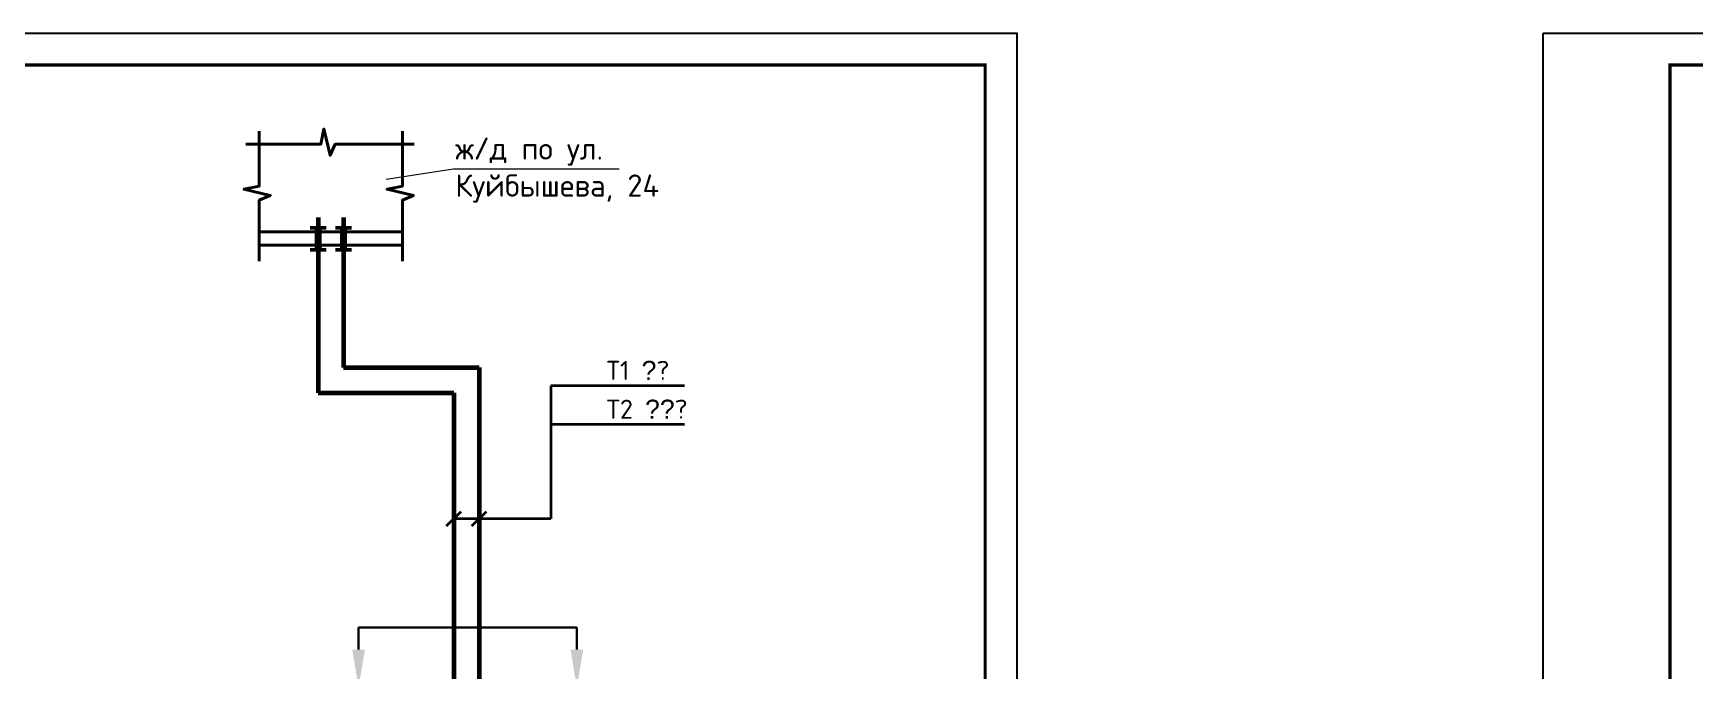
# Model space of a CAD drawing. Header units: metres. Extents: x 1642 to 8476, y 831 to 5441.
# Drawn here: x 1907.3 to 2169.3, y 2121.2 to 2221.7 of the extents above; entities that cross this region are included whole.
import ezdxf
from ezdxf.enums import TextEntityAlignment as Align

# ---------------------------------------------------------------- set-up
doc = ezdxf.new("R2010")
doc.units = ezdxf.units.M
for name, color, linetype, lineweight in [('12  Размер', 7, 'Continuous', 20), ('3 Оъекты сущ.', 7, 'Continuous', 30), ('7 тонкие', 7, 'Continuous', 20), ('Объекты проект.', 1, 'Continuous', 80), ('Размер 3.5', 250, 'Continuous', 35), ('Размерный', 4, 'Continuous', 30), ('Размеры на чертеже', 250, 'Continuous', 25)]:
    doc.layers.add(name, color=color, linetype=linetype, lineweight=lineweight)
doc.styles.add('-ISOCPEUR-', font='isocpeur.ttf')
doc.styles.get("Standard").update_dxf_attribs({"font": 'arial.ttf'})

# ---------------------------------------------------------------- blocks, each defined once
blk = doc.blocks.new('*U326')
blk.add_lwpolyline([(0, 0), (420, 0), (420, -297), (0, -297)], close=True)
at = {"const_width": 0.5}
blk.add_lwpolyline([(20, -5), (415, -5), (415, -292), (20, -292)], close=True, dxfattribs=at)
blk.add_attdef('РАЗРАБОТАЛ', text='', height=2.5).set_placement((250.5, -264.22), align=Align.MIDDLE_LEFT)
at = {"flags": 8}
for tag, height, p in [('ДАТА', 2.5, (290.07, -264.4)), ('ЛИСТ', 3, (386.39, -271.92)), ('ЛИСТОВ', 3, (403.89, -271.92))]:
    blk.add_attdef(tag, text='', height=height, dxfattribs=at).set_placement(p, align=Align.MIDDLE_CENTER)
blk.add_attdef('ПРОВЕРИЛ', (250.75, -270.73), '', height=2.5)
for tag, p in [('ТЕПЛОВЫЕ_СЕТИ_001', (315.41, -270.98)), ('ИМЯ_ЧЕРТЕЖА_001', (318.54, -284.68))]:
    blk.add_attdef(tag, p, '', height=3, dxfattribs=at)
at = {"style": '-ISOCPEUR-', "flags": 8}
blk.add_attdef('ФОРМАТ', text='', height=3, dxfattribs=at).set_placement((380.97, -294.75), align=Align.MIDDLE_CENTER)

msp = doc.modelspace()

# ---------------------------------------------------------------- linework, layer by layer
at = {"color": 7, "lineweight": 50, "ltscale": 0.5}
for points in [[(1950.957, 2190.991), (1951.947, 2190.991), (1951.947, 2187.549), (1950.957, 2187.549)], [(1953.437, 2190.991), (1952.447, 2190.991), (1952.447, 2187.549), (1953.437, 2187.549)], [(1954.957, 2190.991), (1955.947, 2190.991), (1955.947, 2187.549), (1954.957, 2187.549)], [(1957.437, 2190.991), (1956.447, 2190.991), (1956.447, 2187.549), (1957.437, 2187.549)]]:
    msp.add_lwpolyline(points, dxfattribs=at)
at = {"layer": '12  Размер'}
msp.add_lwpolyline([(1999.68, 2200.221), (1973.517, 2200.221), (1962.923, 2198.601)], dxfattribs=at)
at = {"layer": '3 Оъекты сущ.', "lineweight": 40, "ltscale": 50}
for points in [[(1942.913, 2185.744), (1942.913, 2195.33), (1944.644, 2196.11), (1940.495, 2197.075), (1942.913, 2197.588), (1942.913, 2206.24)], [(1967.324, 2204.176), (1954.862, 2204.176), (1954.082, 2202.445), (1953.117, 2206.594), (1952.604, 2204.176), (1940.816, 2204.176)], [(1965.481, 2185.744), (1965.481, 2195.33), (1967.212, 2196.11), (1963.063, 2197.075), (1965.481, 2197.588), (1965.481, 2206.24)], [(1965.481, 2190.34), (1942.913, 2190.34)], [(1965.481, 2188.24), (1942.913, 2188.24)]]:
    msp.add_lwpolyline(points, dxfattribs=at)
at = {"layer": '7 тонкие', "lineweight": 60}
for p, q in [((1952.197, 2192.63), (1952.197, 2164.981)), ((1956.197, 2192.63), (1956.197, 2168.981)), ((1956.197, 2168.981), (1977.603, 2168.981)), ((1977.603, 2168.981), (1977.58, 2128.008)), ((1952.197, 2164.981), (1973.603, 2164.981)), ((1973.603, 2164.981), (1973.578, 2128.006))]:
    msp.add_line(p, q, dxfattribs=at)
at = {"layer": 'Объекты проект.', "color": 5, "lineweight": 60}
msp.add_line((1973.578, 2128.006), (1973.603, 2040.421), dxfattribs=at)
at = {"layer": 'Объекты проект.', "color": 1, "lineweight": 60}
msp.add_line((1977.58, 2128.008), (1977.603, 2044.421), dxfattribs=at)
at = {"layer": 'Размер 3.5'}
for p, q in [((2009.948, 2166.092), (1988.909, 2166.092)), ((1988.909, 2166.092), (1988.909, 2145.134)), ((2009.948, 2159.972), (1988.909, 2159.972)), ((1972.445, 2143.989), (1974.735, 2146.279)), ((1976.445, 2143.989), (1978.735, 2146.279)), ((1980.772, 2145.134), (1973.59, 2145.129)), ((1988.909, 2145.134), (1980.772, 2145.134))]:
    msp.add_line(p, q, dxfattribs=at)
at = {"layer": 'Размерный', "color": 7, "lineweight": 30}
for p, q in [((1975.779, 2128.007), (1958.567, 2127.999)), ((1958.567, 2127.999), (1958.568, 2124.506)), ((1975.779, 2128.007), (1992.991, 2127.999)), ((1992.991, 2127.999), (1992.989, 2124.506))]:
    msp.add_line(p, q, dxfattribs=at)
for points in [[(1959.565, 2124.506), (1958.571, 2118.525), (1957.572, 2124.505)], [(1991.992, 2124.506), (1992.986, 2118.525), (1993.986, 2124.505)]]:
    msp.add_solid(points, dxfattribs=at)

# ---------------------------------------------------------------- block references
at = {"layer": 'Размеры на чертеже', "lineweight": 90}
for p in [(1642.383, 2221.672), (2145.366, 2221.672)]:
    msp.add_blockref('*U326', p, dxfattribs=at)

# ---------------------------------------------------------------- texts
at = {"char_height": 3, "attachment_point": 1, "style": '-ISOCPEUR-'}
for s, insert in [('Т1 {\\fArial|b0|i0|c0|p34;\x9d}?', (1997.66, 2170.019)), ('Т2 {\\fArial|b0|i0|c204|p34;\x9d\x9d}?', (1997.66, 2163.9))]:
    msp.add_mtext_dynamic_manual_height_columns(s, width=23.76088, gutter_width=12.5, heights=[0], dxfattribs=dict(at, insert=insert))
at = {"layer": 'Размерный', "color": 7, "insert": (1973.816, 2205.245), "char_height": 3.5, "attachment_point": 1, "style": '-ISOCPEUR-'}
msp.add_mtext_dynamic_manual_height_columns('ж/д по ул. Куйбышева, 24', width=41.37011, gutter_width=17.5, heights=[0], dxfattribs=at)

doc.saveas('drawing.dxf')
